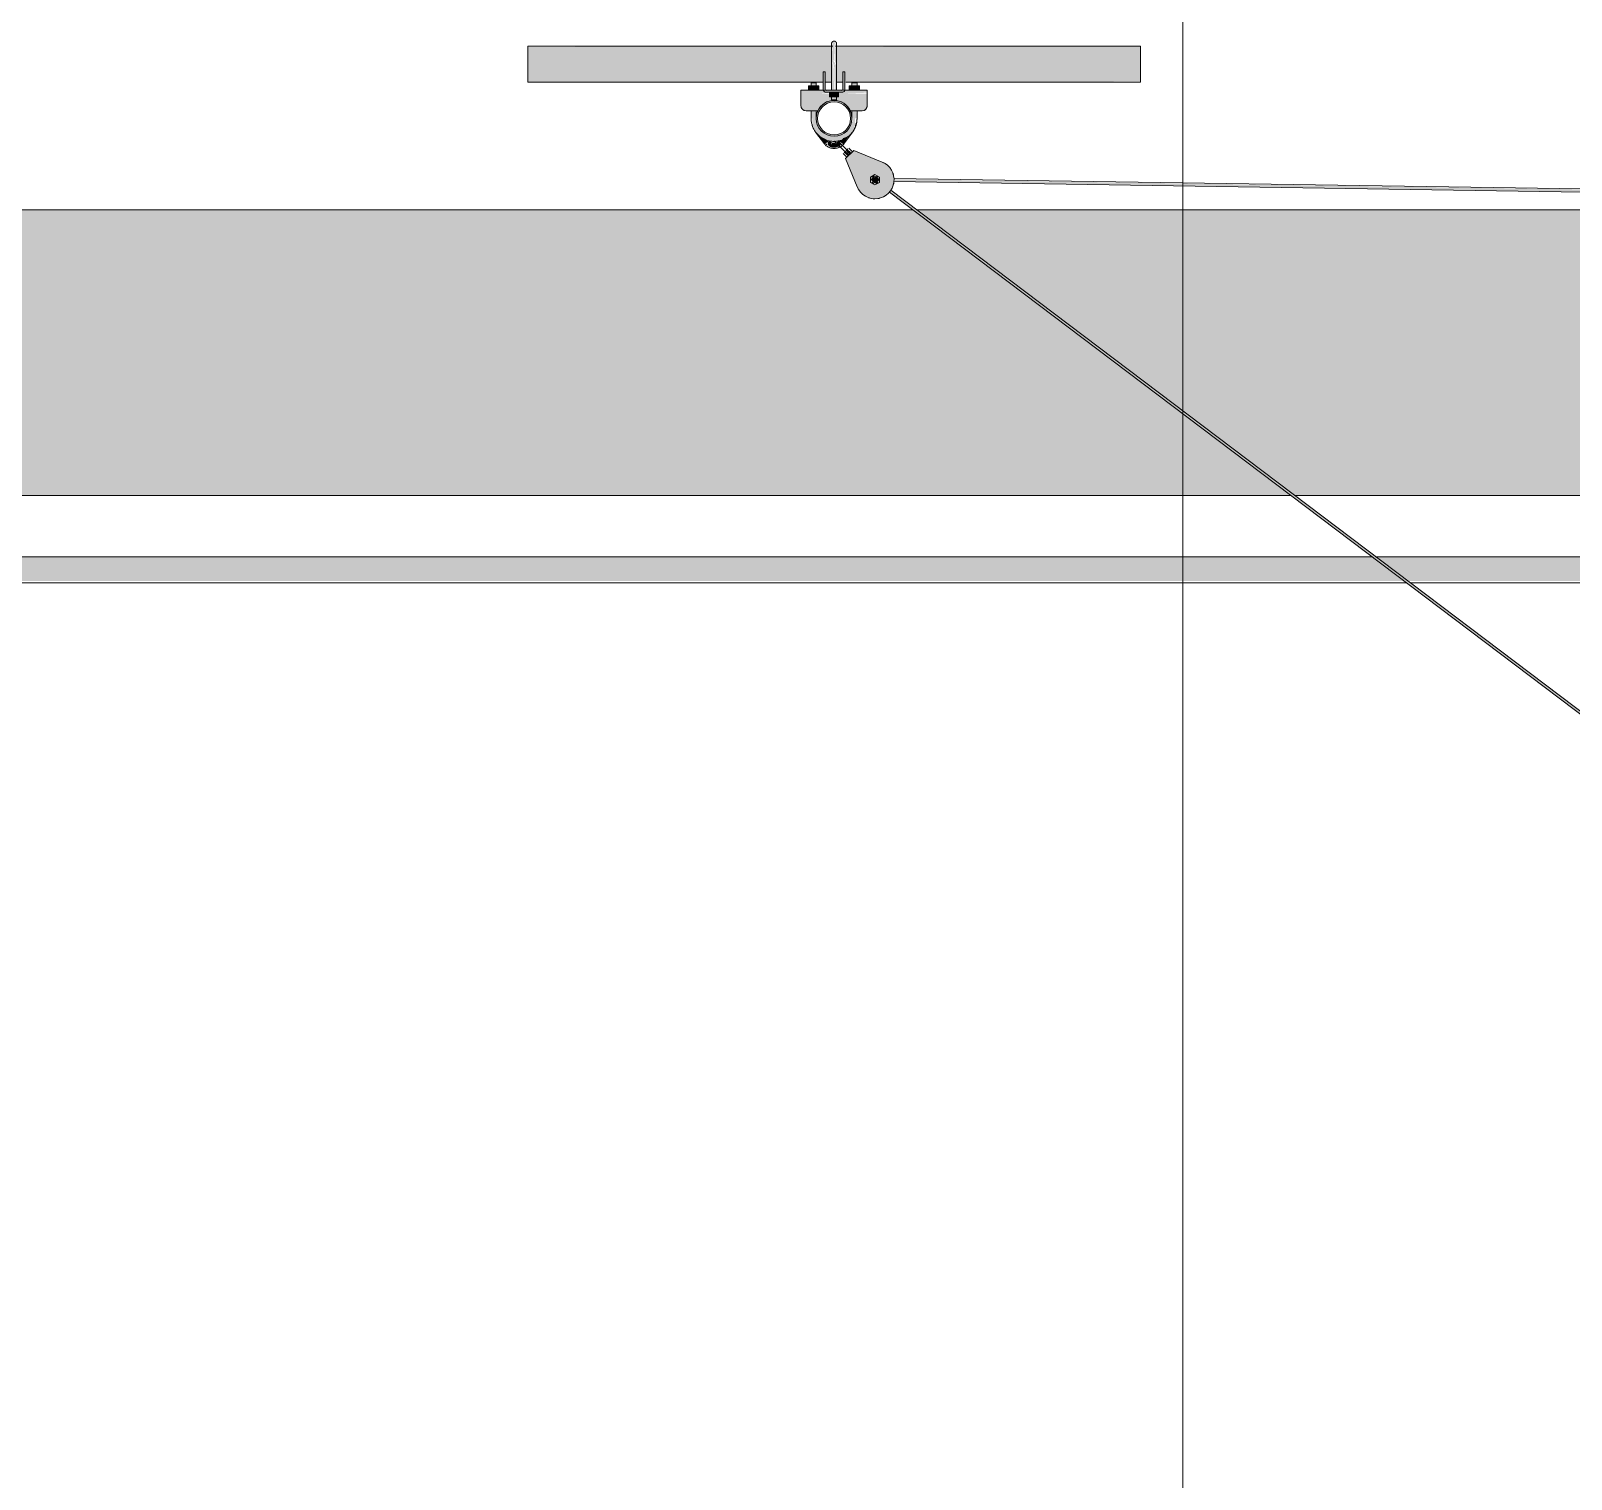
# Model space of a CAD drawing. Header units: inches. Extents: x -55396 to -733, y -290 to 853.
# Drawn here: x -16381.8 to -16230.9, y 153.7 to 295.5 of the extents above; entities that cross this region are included whole.
import ezdxf

# ---------------------------------------------------------------- set-up
doc = ezdxf.new("R2010")
doc.units = ezdxf.units.IN
doc.header["$MEASUREMENT"] = 0
for name, color, linetype, lineweight in [('G-ANNO-SYMB', 111, 'Continuous', 9), ('M-HVAC-DUCT', 70, 'Continuous', 9), ('Q-SPCQ', 91, 'Continuous', 9), ('S-BEAM', 12, 'Continuous', 9)]:
    doc.layers.add(name, color=color, linetype=linetype, lineweight=lineweight)

# ---------------------------------------------------------------- blocks, each defined once
blk = doc.blocks.new('Basketball_Backstop-Performance_Sports_Systems-3103-Ceiling_Hung - 27_-0_ to 27_-11 7_8_-706978-Section 1')
at = {"layer": 'Q-SPCQ'}
h = blk.add_hatch(color=256, dxfattribs=at)
h.paths.add_polyline_path([(22025.5, 292.25), (22025.68, 292.49), (22025.61, 292.56), (22025.55, 292.39)], flags=0)
h.paths.add_polyline_path([(22025.46, 292.25), (22025.68, 292.73), (22025.68, 294.44), (22025.52, 294.43), (22025.48, 294), (22025.5, 293.71), (22025.45, 292.84)], flags=0)
for points in [[(22025.89, 292.25), (22025.84, 294.23), (22025.68, 294.44), (22025.74, 292.59), (22025.85, 292.34)], [(22023.43, 289.69), (22023.43, 290.12), (22023.17, 290.12), (22023.17, 289.69)], [(22023.93, 289.69), (22023.93, 290.12), (22023.43, 290.12), (22023.43, 289.69)], [(22024.18, 289.69), (22024.18, 290.12), (22023.93, 290.12), (22023.93, 289.69)], [(22027.43, 289.69), (22027.43, 290.12), (22027.17, 290.12), (22027.17, 289.69)], [(22027.93, 289.69), (22027.93, 290.12), (22027.43, 290.12), (22027.43, 289.69)], [(22028.18, 289.69), (22028.18, 290.12), (22027.93, 290.12), (22027.93, 289.69)], [(22027.37, 287.69), (22028.68, 287.75), (22028.93, 288.19), (22028.93, 289.37), (22026.12, 289.37), (22026.12, 289.06), (22025.92, 289.06), (22025.85, 288.75), (22025.44, 288.75), (22025.44, 289.06), (22025.24, 289.06), (22025.24, 289.37), (22022.43, 289.37), (22022.43, 288.19), (22022.8, 287.7), (22022.93, 287.69), (22024.12, 287.75), (22024.53, 288.27), (22024.88, 288.51), (22025.26, 288.65), (22025.8, 288.7), (22026.18, 288.63), (22026.57, 288.45), (22026.92, 288.17), (22027.19, 287.81), (22027.27, 287.69)], [(22025.68, 289.06), (22025.68, 289.5), (22025.24, 289.5), (22025.24, 289.06)], [(22026.12, 289.06), (22026.12, 289.5), (22025.68, 289.5), (22025.68, 289.06)], [(22025.68, 284.74), (22026.18, 284.74), (22026.43, 284.88), (22026.63, 284.96), (22027.08, 285.18), (22027.7, 285.96), (22027.74, 286.94), (22027.55, 286.94), (22027.44, 286.5), (22027.35, 286.45), (22027.09, 285.92), (22026.69, 285.53), (22026.27, 285.3), (22025.88, 285.21), (22025.43, 285.22), (22024.93, 285.37), (22024.63, 285.56), (22024.27, 285.92), (22024.16, 286.06), (22024.11, 286.09), (22023.92, 286.94), (22023.85, 286.94), (22023.8, 286.94), (22023.55, 286.94), (22023.54, 286.45), (22023.65, 285.96), (22024.27, 285.18), (22025.18, 284.74), (22025.43, 284.74)], [(22024.74, 284.45), (22025.05, 284.8), (22024.25, 285.21), (22024.72, 284.49)], [(22026.62, 284.45), (22027.04, 285.16), (22026.67, 285.05), (22026.57, 285.01), (22026.34, 284.67), (22026.58, 284.48)], [(22027.02, 283.22), (22027.2, 283.41), (22026.81, 283.72), (22026.72, 283.52), (22026.9, 283.34)], [(22027.2, 283.41), (22027.34, 283.65), (22026.98, 283.9), (22026.85, 283.77)], [(22029.8, 280.72), (22029.89, 280.81), (22029.89, 281.06), (22029.68, 281.19), (22029.44, 280.97), (22029.5, 280.76)]]:
    blk.add_hatch(color=256, dxfattribs=at).paths.add_polyline_path(points, flags=0)
h = blk.add_hatch(color=256, dxfattribs=at)
h.paths.add_polyline_path([(22025.46, 292.25), (22025.5, 292.25), (22025.5, 292.34)], flags=0)
h.paths.add_polyline_path([(21995.68, 292.25), (22025.46, 292.25), (22025.44, 294), (21995.68, 293.94), (21995.68, 292.7)], flags=0)
h.paths.add_polyline_path([(22025.68, 292.25), (22025.8, 292.32), (22025.67, 292.48), (22025.55, 292.25), (22025.61, 292.25)], flags=0)
h.paths.add_polyline_path([(22025.92, 292.25), (22055.68, 292.25), (22055.68, 294), (22025.86, 293.94), (22025.9, 292.91), (22025.9, 292.25)], flags=0)
h = blk.add_hatch(color=256, dxfattribs=at)
h.paths.add_polyline_path([(22024.62, 290.5), (22024.62, 291), (22024.8, 291), (22024.8, 290.5), (22025.44, 290.56), (22025.44, 292.25), (21995.68, 292.25), (21995.68, 290.5), (22024.4, 290.5)], flags=0)
h.paths.add_polyline_path([(22025.92, 290.5), (22026.55, 290.56), (22026.55, 291), (22026.74, 291), (22026.82, 290.5), (22055.68, 290.56), (22055.68, 292.25), (22025.92, 292.25), (22025.92, 290.53)], flags=0)
h = blk.add_hatch(color=256, dxfattribs=at)
h.paths.add_polyline_path([(22025.61, 288.75), (22025.68, 288.75), (22025.61, 289.06), (22025.44, 289.06), (22025.5, 288.75), (22025.55, 288.75)], flags=0)
h.paths.add_polyline_path([(22025.5, 289.69), (22025.68, 289.69), (22025.61, 292.25), (22025.44, 292.25), (22025.47, 289.69)], flags=0)
h = blk.add_hatch(color=256, dxfattribs=at)
h.paths.add_polyline_path([(22025.74, 288.75), (22025.92, 288.75), (22025.85, 289.06), (22025.68, 289.06), (22025.68, 288.75)], flags=0)
h.paths.add_polyline_path([(22025.85, 289.69), (22025.92, 289.69), (22025.85, 292.25), (22025.68, 292.25), (22025.74, 289.69), (22025.84, 289.69)], flags=0)
h = blk.add_hatch(color=256, dxfattribs=at)
h.paths.add_polyline_path([(22026.82, 289.37), (22028.93, 289.46), (22028.93, 289.69), (22026.43, 289.63), (22026.43, 289.5), (22026.12, 289.42), (22026.12, 289.37)], flags=0)
h.paths.add_polyline_path([(22024.4, 289.37), (22025.24, 289.46), (22025.24, 289.5), (22024.93, 289.56), (22024.93, 289.69), (22022.43, 289.65), (22022.43, 289.37)], flags=0)
h = blk.add_hatch(color=256, dxfattribs=at)
h.paths.add_polyline_path([(22023.55, 286.94), (22023.92, 286.94), (22023.84, 287.69), (22023.44, 287.69), (22023.5, 286.94)], flags=0)
h.paths.add_polyline_path([(22023.68, 290.12), (22023.92, 290.13), (22023.85, 290.44), (22023.44, 290.44), (22023.5, 290.12), (22023.62, 290.12)], flags=0)
h = blk.add_hatch(color=256, dxfattribs=at)
h.paths.add_polyline_path([(22024.93, 289.5), (22026.43, 289.5), (22026.43, 289.69), (22024.93, 289.69)], flags=0)
h.paths.add_polyline_path([(22026.55, 289.81), (22026.74, 289.81), (22026.74, 291), (22026.55, 291), (22026.55, 290.13)], flags=0)
h.paths.add_polyline_path([(22024.8, 289.81), (22024.8, 291), (22024.62, 291), (22024.62, 289.81)], flags=0)
h = blk.add_hatch(color=256, dxfattribs=at)
h.paths.add_polyline_path([(22027.46, 286.94), (22027.92, 286.94), (22027.85, 287.69), (22027.44, 287.69), (22027.44, 286.94)], flags=0)
h.paths.add_polyline_path([(22027.68, 290.12), (22027.92, 290.12), (22027.85, 290.44), (22027.44, 290.44), (22027.51, 290.12), (22027.68, 290.12)], flags=0)
h = blk.add_hatch(color=256, dxfattribs=at)
h.paths.add_polyline_path([(22025.68, 285.19), (22026.13, 285.25), (22026.82, 285.63), (22026.92, 285.7), (22027.19, 286.06), (22027.37, 286.48), (22027.43, 286.94), (22027.37, 287.39), (22027.19, 287.81), (22026.82, 288.25), (22026.55, 288.45), (22026.13, 288.63), (22025.68, 288.69), (22025.22, 288.63), (22024.8, 288.45), (22024.4, 288.12), (22024.16, 287.81), (22023.99, 287.39), (22023.93, 286.94), (22023.99, 286.47), (22024.16, 286.06), (22024.44, 285.7), (22024.8, 285.42), (22025.22, 285.25)], flags=0)
h.paths.add_polyline_path([(22025.68, 285.31), (22025.26, 285.37), (22024.87, 285.53), (22024.53, 285.79), (22024.27, 286.12), (22024.11, 286.52), (22024.05, 286.94), (22024.11, 287.36), (22024.4, 287.92), (22024.53, 288.09), (22024.87, 288.34), (22025.26, 288.51), (22025.68, 288.56), (22026.1, 288.51), (22026.49, 288.34), (22026.83, 288.09), (22027.09, 287.75), (22027.25, 287.36), (22027.3, 286.94), (22027.23, 286.47), (22027.09, 286.12), (22026.82, 285.79), (22026.49, 285.53), (22026.1, 285.37)], flags=0)
h = blk.add_hatch(color=256, dxfattribs=at)
h.paths.add_polyline_path([(22024.16, 286.03), (22024.11, 286.19), (22024.14, 286.05)], flags=0)
h.paths.add_polyline_path([(22023.63, 286.07), (22023.54, 286.47), (22023.54, 286.23)], flags=0)
h = blk.add_hatch(color=256, dxfattribs=at)
h.paths.add_polyline_path([(22027.71, 286.04), (22027.81, 286.23), (22027.85, 286.47), (22027.76, 286.45), (22027.71, 286.04)], flags=0)
h.paths.add_polyline_path([(22027.44, 286.51), (22027.46, 286.55), (22027.44, 286.55)], flags=0)
h = blk.add_hatch(color=256, dxfattribs=at)
h.paths.add_polyline_path([(22025.68, 284.08), (22026.15, 284.18), (22026.33, 284.33), (22026.28, 284.72), (22026.2, 284.72), (22026.06, 284.64), (22025.88, 284.42), (22025.68, 284.53), (22025.47, 284.53), (22025.48, 284.37), (22025.17, 284.71), (22025.15, 284.64), (22025.06, 284.65), (22025.07, 284.34), (22025.29, 284.15), (22025.49, 284.11)], flags=0)
h.paths.add_polyline_path([(22024.91, 284.32), (22025.07, 284.34), (22024.85, 284.54)], flags=0)
h = blk.add_hatch(color=256, dxfattribs=at)
h.paths.add_polyline_path([(22029.77, 279.06), (22030.22, 279.14), (22030.64, 279.33), (22031, 279.61), (22031.29, 279.97), (22031.47, 280.4), (22031.55, 280.85), (22031.42, 281.58), (22031.37, 281.74), (22031.12, 282.13), (22030.79, 282.45), (22030.39, 282.67), (22027.6, 283.81), (22026.82, 282.97), (22028.17, 279.83), (22028.48, 279.49), (22029.18, 279.14), (22029.31, 279.1)], flags=0)
h.paths.add_polyline_path([(22029.68, 280.43), (22029.75, 280.67), (22029.6, 280.62), (22029.64, 280.51)], flags=0)
h.paths.add_polyline_path([(22029.24, 280.68), (22029.44, 280.79), (22029.36, 280.84), (22029.24, 280.69)], flags=0)
h.paths.add_polyline_path([(22029.24, 281.19), (22029.43, 281.06), (22029.43, 281.17), (22029.24, 281.19)], flags=0)
h.paths.add_polyline_path([(22029.68, 281.44), (22029.61, 281.21), (22029.76, 281.24), (22029.68, 281.43)], flags=0)
h.paths.add_polyline_path([(22030.12, 281.19), (22029.89, 281.11), (22030, 281.04), (22030.09, 281.16)], flags=0)
h.paths.add_polyline_path([(22030.12, 280.68), (22029.93, 280.81), (22029.94, 280.71), (22030.11, 280.69)], flags=0)
h.paths.add_polyline_path([(22029.68, 280.43), (22029.24, 280.72), (22029.26, 281.2), (22029.76, 281.39), (22030.12, 281.1), (22030.05, 280.65), (22029.69, 280.44)], flags=0)
h = blk.add_hatch(color=256, dxfattribs=at)
h.paths.add_polyline_path([(22030.12, 280.68), (22030.12, 281.19), (22029.93, 280.94)], flags=0)
h.paths.add_polyline_path([(22029.68, 280.43), (22030.12, 280.68), (22029.8, 280.72)], flags=0)
h.paths.add_polyline_path([(22029.24, 280.68), (22029.4, 280.97), (22029.24, 281.19)], flags=0)
h.paths.add_polyline_path([(22029.68, 280.43), (22029.5, 280.72), (22029.24, 280.68), (22029.57, 280.49)], flags=0)
h.paths.add_polyline_path([(22029.8, 281.15), (22030.12, 281.19), (22029.73, 281.32), (22029.79, 281.19)], flags=0)
h.paths.add_polyline_path([(22029.55, 281.15), (22029.68, 281.44), (22029.24, 281.19), (22029.5, 281.16)], flags=0)
h = blk.add_hatch(color=256, dxfattribs=at)
h.paths.add_polyline_path([(22171.31, 278.62), (22171.3, 278.93), (22031.55, 280.99), (22031.66, 280.75), (22171.3, 278.62)], flags=0)
h.paths.add_polyline_path([(22172.94, 278.63), (22172.98, 278.73), (22172.94, 278.63)], flags=0)
h.paths.add_polyline_path([(22029.93, 280.82), (22029.94, 281.04), (22029.89, 280.93), (22029.93, 280.82)], flags=0)
h = blk.add_hatch(color=256, dxfattribs=at)
h.paths.add_polyline_path([(22123.1, 210.18), (22123.22, 210.38), (22123.03, 210.25), (22123.1, 210.18)], flags=0)
h.paths.add_polyline_path([(22121.74, 211.2), (22121.86, 211.43), (22031.2, 279.86), (22031.09, 279.72), (22121.68, 211.25)], flags=0)
for p, q in [((22025.55, 294), (21995.68, 294)), ((21995.68, 292.25), (21995.68, 294)), ((22055.68, 294), (22025.81, 294)), ((22055.68, 294), (22055.68, 292.25)), ((21995.68, 290.5), (21995.68, 292.25)), ((22024.8, 291.5), (22024.62, 291.5)), ((22024.62, 291), (22024.62, 291.5)), ((22024.62, 291.5), (22024.62, 291.37)), ((22024.62, 291.5), (22024.8, 291.5)), ((22024.62, 291.35), (22024.62, 291)), ((22024.8, 291.37), (22024.8, 291.5)), ((22024.8, 291.5), (22024.8, 291)), ((22024.8, 291), (22024.8, 291.35)), ((22025.43, 292.25), (22025.43, 289.69)), ((22025.93, 289.69), (22025.93, 292.25)), ((22026.74, 291.5), (22026.55, 291.5)), ((22026.55, 291), (22026.55, 291.5)), ((22026.55, 291.5), (22026.55, 291.37)), ((22026.55, 291.5), (22026.74, 291.5)), ((22026.55, 291.35), (22026.55, 291)), ((22026.74, 291.37), (22026.74, 291.5)), ((22026.74, 291.5), (22026.74, 291)), ((22026.74, 291), (22026.74, 291.35)), ((22055.68, 292.25), (22055.68, 290.5)), ((21995.68, 290.5), (22024.62, 290.5)), ((22024.93, 289.69), (22022.43, 289.69)), ((22022.43, 289.37), (22022.43, 289.69)), ((22023.17, 290.12), (22023.43, 290.12)), ((22023.17, 289.69), (22023.17, 290.12)), ((22023.43, 290.44), (22023.43, 290.13)), ((22023.43, 290.44), (22023.44, 290.44)), ((22023.44, 290.44), (22023.43, 290.44)), ((22023.43, 290.44), (22023.43, 289.68)), ((22023.43, 290.44), (22023.93, 290.44)), ((22023.44, 290.44), (22023.43, 290.44)), ((22023.43, 290.44), (22023.43, 290.13)), ((22023.43, 290.44), (22023.44, 290.44)), ((22023.44, 290.44), (22023.43, 290.44)), ((22023.43, 290.12), (22023.93, 290.12)), ((22023.43, 290.12), (22023.43, 289.69)), ((22023.92, 290.44), (22023.93, 290.44)), ((22023.93, 290.44), (22023.92, 290.44)), ((22023.93, 290.44), (22023.92, 290.44)), ((22023.92, 290.44), (22023.93, 290.44)), ((22023.93, 290.44), (22023.92, 290.44)), ((22023.93, 290.13), (22023.93, 290.44)), ((22023.93, 289.68), (22023.93, 290.44)), ((22023.93, 290.13), (22023.93, 290.44)), ((22023.93, 290.12), (22024.18, 290.12)), ((22023.93, 290.12), (22023.93, 289.69)), ((22024.18, 290.12), (22024.18, 289.69)), ((22024.62, 291), (22024.62, 289.81)), ((22024.8, 289.81), (22024.8, 291)), ((22024.8, 290.5), (22025.46, 290.5)), ((22026.43, 289.69), (22024.93, 289.69)), ((22025.43, 290.5), (22025.43, 289.69)), ((22025.43, 290.5), (22025.43, 289.69)), ((22025.43, 290.5), (22025.43, 289.69)), ((22025.89, 290.5), (22026.55, 290.5)), ((22025.93, 289.69), (22025.93, 290.5)), ((22025.93, 289.69), (22025.93, 290.5)), ((22025.93, 289.69), (22025.93, 290.5)), ((22028.93, 289.69), (22026.43, 289.69)), ((22026.55, 289.81), (22026.55, 291)), ((22026.74, 291), (22026.74, 289.81)), ((22026.82, 290.5), (22055.68, 290.5)), ((22027.17, 290.12), (22027.43, 290.12)), ((22027.17, 290.12), (22027.17, 289.69)), ((22027.43, 290.44), (22027.43, 290.12)), ((22027.44, 290.44), (22027.43, 290.44)), ((22027.43, 290.44), (22027.44, 290.44)), ((22027.43, 290.44), (22027.43, 289.67)), ((22027.44, 290.44), (22027.43, 290.44)), ((22027.43, 290.44), (22027.93, 290.44)), ((22027.43, 290.44), (22027.43, 290.12)), ((22027.44, 290.44), (22027.43, 290.44)), ((22027.43, 290.44), (22027.44, 290.44)), ((22027.43, 290.12), (22027.93, 290.12)), ((22027.43, 290.12), (22027.43, 289.69)), ((22027.93, 290.44), (22027.92, 290.44)), ((22027.92, 290.44), (22027.93, 290.44)), ((22027.93, 290.44), (22027.92, 290.44)), ((22027.93, 290.44), (22027.92, 290.44)), ((22027.92, 290.44), (22027.93, 290.44)), ((22027.93, 290.12), (22027.93, 290.44)), ((22027.93, 289.67), (22027.93, 290.44)), ((22027.93, 290.12), (22027.93, 290.44)), ((22027.93, 290.12), (22028.18, 290.12)), ((22027.93, 290.12), (22027.93, 289.69)), ((22028.18, 289.69), (22028.18, 290.12)), ((22028.93, 289.69), (22028.93, 289.37)), ((22022.43, 289.37), (22022.43, 288.19)), ((22024.93, 289.5), (22026.43, 289.5)), ((22025.24, 289.5), (22025.24, 289.06)), ((22025.68, 289.06), (22025.24, 289.06)), ((22025.43, 289.5), (22025.43, 288.75)), ((22025.68, 288.75), (22025.44, 288.75)), ((22025.68, 289.06), (22025.68, 289.5)), ((22026.12, 289.06), (22025.68, 289.06)), ((22025.92, 288.75), (22025.68, 288.75)), ((22025.93, 288.75), (22025.93, 289.5)), ((22026.12, 289.5), (22026.12, 289.06)), ((22028.93, 288.19), (22028.93, 289.37)), ((22022.93, 287.69), (22024.08, 287.69)), ((22023.43, 287.69), (22023.43, 286.94)), ((22023.43, 287.69), (22023.43, 286.94)), ((22023.43, 287.69), (22023.43, 286.94)), ((22023.93, 286.94), (22023.93, 287.69)), ((22023.93, 286.94), (22023.93, 287.69)), ((22023.93, 286.94), (22023.93, 287.69)), ((22027.27, 287.69), (22028.43, 287.69)), ((22027.43, 287.69), (22027.43, 286.94)), ((22027.43, 287.69), (22027.43, 286.94)), ((22027.43, 287.69), (22027.43, 286.94)), ((22027.93, 286.94), (22027.93, 287.69)), ((22027.93, 286.94), (22027.93, 287.69)), ((22027.93, 286.94), (22027.93, 287.69)), ((22023.87, 285.6), (22024.73, 284.44)), ((22026.63, 284.44), (22027.49, 285.6)), ((22026.66, 283.58), (22026.85, 283.77)), ((22026.81, 283.01), (22027.6, 283.81)), ((22026.85, 283.77), (22027.04, 283.95)), ((22027.47, 283.68), (22027.11, 284.03)), ((22030.39, 282.67), (22027.6, 283.81)), ((22026.58, 283.5), (22026.94, 283.15)), ((22026.81, 283.01), (22027.94, 280.23)), ((22029.68, 281.44), (22029.24, 281.19)), ((22029.24, 281.19), (22029.24, 280.68)), ((22029.24, 280.68), (22029.68, 280.43)), ((22030.12, 281.19), (22029.68, 281.44)), ((22029.68, 280.43), (22030.12, 280.68)), ((22030.12, 280.68), (22030.12, 281.19)), ((22171.33, 278.93), (22031.53, 281.07)), ((22031.53, 280.75), (22171.31, 278.62)), ((22031.09, 279.72), (22121.75, 211.2)), ((22121.89, 211.41), (22031.24, 279.91))]:
    blk.add_line(p, q, dxfattribs=at)
at = {"layer": 'Q-SPCQ', "flags": 128}
for points in [[(22025.43, 294.25), (22025.43, 294.26), (22025.43, 294.27), (22025.43, 294.28), (22025.43, 294.29), (22025.43, 294.3), (22025.43, 294.31), (22025.44, 294.32), (22025.44, 294.33), (22025.44, 294.34), (22025.45, 294.35), (22025.45, 294.36), (22025.46, 294.37), (22025.46, 294.37), (22025.47, 294.38), (22025.47, 294.39), (22025.48, 294.4), (22025.48, 294.41), (22025.49, 294.41), (22025.5, 294.42), (22025.5, 294.43), (22025.51, 294.44), (22025.52, 294.44), (22025.53, 294.45), (22025.53, 294.45), (22025.54, 294.46), (22025.55, 294.47), (22025.56, 294.47), (22025.57, 294.48), (22025.58, 294.48), (22025.59, 294.48), (22025.6, 294.49), (22025.61, 294.49), (22025.62, 294.49), (22025.63, 294.49), (22025.64, 294.5), (22025.65, 294.5), (22025.66, 294.5), (22025.67, 294.5), (22025.68, 294.5), (22025.68, 294.5)], [(22025.43, 294.25), (22025.43, 294.26), (22025.43, 294.27), (22025.43, 294.28), (22025.43, 294.29), (22025.43, 294.3), (22025.43, 294.31), (22025.44, 294.32), (22025.44, 294.33), (22025.44, 294.34), (22025.45, 294.35), (22025.45, 294.36), (22025.46, 294.37), (22025.46, 294.37), (22025.47, 294.38), (22025.47, 294.39), (22025.48, 294.4), (22025.48, 294.41), (22025.49, 294.41)], [(22025.43, 294.01), (22025.43, 294.05), (22025.43, 294.08), (22025.43, 294.11), (22025.43, 294.14), (22025.43, 294.17), (22025.43, 294.19), (22025.43, 294.21), (22025.43, 294.22), (22025.43, 294.23), (22025.43, 294.24), (22025.43, 294.25), (22025.43, 294.25)], [(22025.43, 294.25), (22025.43, 294.25), (22025.43, 294.24), (22025.43, 294.24), (22025.43, 294.22), (22025.43, 294.21), (22025.43, 294.19), (22025.43, 294.17), (22025.43, 294.15), (22025.43, 294.12), (22025.43, 294.09), (22025.43, 294.06), (22025.43, 294.02), (22025.43, 293.99)], [(22025.43, 293.97), (22025.43, 294.01), (22025.43, 294.05), (22025.43, 294.08), (22025.43, 294.11), (22025.43, 294.14), (22025.43, 294.17), (22025.43, 294.19), (22025.43, 294.21), (22025.43, 294.22), (22025.43, 294.23), (22025.43, 294.24), (22025.43, 294.25), (22025.43, 294.25)], [(22025.43, 294.25), (22025.43, 294.25), (22025.43, 294.24), (22025.43, 294.24), (22025.43, 294.22), (22025.43, 294.21), (22025.43, 294.19), (22025.43, 294.17), (22025.43, 294.15), (22025.43, 294.12), (22025.43, 294.09), (22025.43, 294.06), (22025.43, 294.02), (22025.43, 293.99), (22025.43, 293.94), (22025.43, 293.9), (22025.43, 293.85), (22025.43, 293.81), (22025.43, 293.75), (22025.43, 293.7), (22025.43, 293.64), (22025.43, 293.58), (22025.43, 293.52), (22025.43, 293.46), (22025.43, 293.4), (22025.43, 293.33), (22025.43, 293.26), (22025.43, 293.19), (22025.43, 293.12), (22025.43, 293.05), (22025.43, 292.97), (22025.43, 292.9), (22025.43, 292.82), (22025.43, 292.75), (22025.43, 292.67), (22025.43, 292.59), (22025.43, 292.51), (22025.43, 292.43), (22025.43, 292.35), (22025.43, 292.27), (22025.43, 292.25)], [(22025.52, 294.44), (22025.53, 294.45), (22025.53, 294.45), (22025.54, 294.46), (22025.55, 294.47), (22025.56, 294.47), (22025.57, 294.48), (22025.58, 294.48), (22025.59, 294.48), (22025.6, 294.49), (22025.61, 294.49), (22025.62, 294.49), (22025.63, 294.49), (22025.64, 294.5), (22025.65, 294.5), (22025.66, 294.5), (22025.67, 294.5), (22025.68, 294.5), (22025.68, 294.5)], [(22025.68, 294.5), (22025.69, 294.5), (22025.7, 294.5), (22025.71, 294.5), (22025.72, 294.5), (22025.73, 294.5), (22025.74, 294.49), (22025.75, 294.49), (22025.76, 294.49), (22025.77, 294.48), (22025.78, 294.48), (22025.78, 294.48), (22025.79, 294.47), (22025.8, 294.47), (22025.81, 294.46), (22025.82, 294.46), (22025.83, 294.45), (22025.84, 294.44), (22025.84, 294.44), (22025.85, 294.43), (22025.86, 294.42), (22025.86, 294.42), (22025.87, 294.41), (22025.88, 294.4), (22025.88, 294.39), (22025.89, 294.39), (22025.89, 294.38), (22025.9, 294.37), (22025.9, 294.36), (22025.91, 294.35), (22025.91, 294.34), (22025.91, 294.33), (22025.92, 294.32), (22025.92, 294.31), (22025.92, 294.3), (22025.92, 294.29), (22025.93, 294.28), (22025.93, 294.27), (22025.93, 294.26), (22025.93, 294.25), (22025.93, 294.25)], [(22025.68, 294.5), (22025.69, 294.5), (22025.7, 294.5), (22025.71, 294.5), (22025.72, 294.5), (22025.73, 294.5), (22025.74, 294.49), (22025.75, 294.49), (22025.76, 294.49), (22025.77, 294.48), (22025.78, 294.48), (22025.78, 294.48), (22025.79, 294.47), (22025.8, 294.47), (22025.81, 294.46), (22025.82, 294.46), (22025.83, 294.45), (22025.84, 294.44), (22025.84, 294.44), (22025.85, 294.43), (22025.86, 294.42), (22025.86, 294.42), (22025.87, 294.41), (22025.88, 294.4), (22025.88, 294.39), (22025.89, 294.39), (22025.89, 294.38), (22025.9, 294.37), (22025.9, 294.36), (22025.91, 294.35), (22025.91, 294.34), (22025.91, 294.33), (22025.92, 294.32), (22025.92, 294.31), (22025.92, 294.3), (22025.92, 294.29), (22025.93, 294.28), (22025.93, 294.27), (22025.93, 294.26), (22025.93, 294.25), (22025.93, 294.25)], [(22025.93, 294.14), (22025.93, 294.17), (22025.93, 294.19), (22025.93, 294.21), (22025.93, 294.22), (22025.93, 294.23), (22025.93, 294.24), (22025.93, 294.25), (22025.93, 294.25)], [(22025.93, 294.25), (22025.93, 294.25), (22025.93, 294.24), (22025.93, 294.24), (22025.93, 294.22), (22025.93, 294.21), (22025.93, 294.19), (22025.93, 294.17), (22025.93, 294.15)], [(22025.93, 292.25), (22025.93, 292.33), (22025.93, 292.41), (22025.93, 292.49), (22025.93, 292.57), (22025.93, 292.65), (22025.93, 292.73), (22025.93, 292.8), (22025.93, 292.88), (22025.93, 292.95), (22025.93, 293.03), (22025.93, 293.1), (22025.93, 293.17), (22025.93, 293.24), (22025.93, 293.31), (22025.93, 293.38), (22025.93, 293.44), (22025.93, 293.51), (22025.93, 293.57), (22025.93, 293.63), (22025.93, 293.68), (22025.93, 293.74), (22025.93, 293.79), (22025.93, 293.84), (22025.93, 293.89), (22025.93, 293.93), (22025.93, 293.97), (22025.93, 294.01), (22025.93, 294.05), (22025.93, 294.08), (22025.93, 294.11), (22025.93, 294.14), (22025.93, 294.17), (22025.93, 294.19), (22025.93, 294.21), (22025.93, 294.22), (22025.93, 294.23), (22025.93, 294.24), (22025.93, 294.25), (22025.93, 294.25)], [(22025.93, 294.25), (22025.93, 294.25), (22025.93, 294.24), (22025.93, 294.24), (22025.93, 294.22), (22025.93, 294.21), (22025.93, 294.19), (22025.93, 294.17), (22025.93, 294.15), (22025.93, 294.12), (22025.93, 294.09), (22025.93, 294.06), (22025.93, 294.02), (22025.93, 293.99)], [(22023.43, 286.94), (22023.43, 286.85), (22023.44, 286.76), (22023.44, 286.67), (22023.46, 286.58), (22023.47, 286.49), (22023.49, 286.4), (22023.52, 286.32)], [(22023.43, 286.94), (22023.43, 286.85), (22023.44, 286.76), (22023.44, 286.67), (22023.46, 286.58), (22023.47, 286.49), (22023.49, 286.4), (22023.52, 286.32), (22023.54, 286.23), (22023.57, 286.14), (22023.61, 286.06), (22023.64, 285.98), (22023.68, 285.9), (22023.73, 285.82), (22023.77, 285.74), (22023.82, 285.67), (22023.87, 285.59), (22023.93, 285.52), (22023.99, 285.45), (22024.05, 285.39), (22024.11, 285.32), (22024.18, 285.26), (22024.24, 285.2), (22024.31, 285.15), (22024.39, 285.09), (22024.46, 285.04), (22024.54, 285), (22024.62, 284.95), (22024.7, 284.91), (22024.78, 284.87), (22024.86, 284.84), (22024.95, 284.81), (22025.03, 284.78), (22025.12, 284.76), (22025.21, 284.74), (22025.3, 284.72), (22025.38, 284.71), (22025.47, 284.7), (22025.56, 284.69), (22025.65, 284.69), (22025.74, 284.69), (22025.83, 284.69), (22025.92, 284.7), (22026.01, 284.71), (22026.1, 284.73), (22026.19, 284.75), (22026.28, 284.77), (22026.36, 284.79), (22026.45, 284.82), (22026.53, 284.86), (22026.61, 284.89), (22026.7, 284.93), (22026.77, 284.97), (22026.85, 285.02), (22026.93, 285.07), (22027, 285.12), (22027.07, 285.17), (22027.14, 285.23), (22027.21, 285.29), (22027.27, 285.35), (22027.34, 285.42), (22027.4, 285.49), (22027.45, 285.56), (22027.51, 285.63), (22027.56, 285.7), (22027.61, 285.78), (22027.65, 285.86), (22027.69, 285.94), (22027.73, 286.02), (22027.77, 286.1), (22027.8, 286.18), (22027.83, 286.27), (22027.85, 286.36), (22027.87, 286.44), (22027.89, 286.53), (22027.91, 286.62), (22027.92, 286.71), (22027.92, 286.8), (22027.93, 286.89), (22027.93, 286.94)], [(22023.43, 286.94), (22023.43, 286.85), (22023.44, 286.76), (22023.44, 286.67), (22023.46, 286.58), (22023.47, 286.49), (22023.49, 286.4), (22023.52, 286.32), (22023.54, 286.23), (22023.57, 286.14), (22023.61, 286.06)], [(22027.72, 285.99), (22027.75, 286.07), (22027.79, 286.15), (22027.82, 286.24), (22027.84, 286.32), (22027.87, 286.41), (22027.88, 286.5), (22027.9, 286.59), (22027.91, 286.68), (22027.92, 286.77), (22027.93, 286.86), (22027.93, 286.94)], [(22027.85, 286.36), (22027.87, 286.44), (22027.89, 286.53), (22027.91, 286.62), (22027.92, 286.71), (22027.92, 286.8), (22027.93, 286.89), (22027.93, 286.94)], [(22023.68, 285.9), (22023.73, 285.82), (22023.77, 285.74), (22023.82, 285.67), (22023.87, 285.59), (22023.93, 285.52)], [(22023.68, 285.9), (22023.73, 285.82), (22023.77, 285.74), (22023.82, 285.67), (22023.87, 285.6)], [(22027.4, 285.49), (22027.45, 285.56), (22027.51, 285.63), (22027.56, 285.7), (22027.61, 285.78), (22027.65, 285.86)], [(22027.49, 285.6), (22027.54, 285.67), (22027.59, 285.75), (22027.63, 285.83), (22027.68, 285.91)], [(22024.73, 284.44), (22024.76, 284.4), (22024.79, 284.37), (22024.83, 284.33), (22024.87, 284.3), (22024.91, 284.27), (22024.95, 284.24), (22024.99, 284.21), (22025.03, 284.18), (22025.07, 284.16), (22025.12, 284.13), (22025.16, 284.11), (22025.21, 284.09), (22025.25, 284.07), (22025.3, 284.06), (22025.35, 284.04), (22025.4, 284.03), (22025.45, 284.02), (22025.5, 284.01), (22025.55, 284.01), (22025.6, 284), (22025.65, 284), (22025.7, 284), (22025.75, 284), (22025.8, 284.01), (22025.85, 284.01), (22025.9, 284.02), (22025.94, 284.03), (22025.99, 284.04), (22026.04, 284.05), (22026.09, 284.07), (22026.14, 284.09), (22026.18, 284.11), (22026.23, 284.13), (22026.27, 284.15), (22026.31, 284.17), (22026.36, 284.2), (22026.4, 284.23), (22026.44, 284.26), (22026.48, 284.29), (22026.52, 284.32), (22026.55, 284.36), (22026.59, 284.39), (22026.62, 284.43), (22026.63, 284.44)], [(22026.24, 284.75), (22026.22, 284.73), (22026.2, 284.71), (22026.18, 284.69), (22026.15, 284.67), (22026.13, 284.65), (22026.1, 284.63), (22026.08, 284.62), (22026.05, 284.6), (22026.03, 284.59), (22026, 284.57), (22025.97, 284.56), (22025.95, 284.55), (22025.92, 284.54), (22025.89, 284.53), (22025.86, 284.52), (22025.83, 284.52), (22025.8, 284.51), (22025.77, 284.51), (22025.74, 284.5), (22025.71, 284.5), (22025.68, 284.5), (22025.65, 284.5), (22025.62, 284.5), (22025.59, 284.5), (22025.56, 284.51), (22025.53, 284.51), (22025.5, 284.52), (22025.47, 284.53), (22025.45, 284.54), (22025.42, 284.55), (22025.39, 284.56), (22025.36, 284.57), (22025.33, 284.58), (22025.31, 284.6), (22025.28, 284.61), (22025.26, 284.63), (22025.23, 284.65), (22025.21, 284.66), (22025.19, 284.68), (22025.16, 284.7), (22025.14, 284.72), (22025.12, 284.75), (22025.12, 284.75)], [(22025.21, 284.74), (22025.3, 284.72), (22025.38, 284.71), (22025.47, 284.7), (22025.56, 284.69), (22025.65, 284.69), (22025.74, 284.69), (22025.83, 284.69), (22025.92, 284.7), (22026.01, 284.71), (22026.1, 284.73), (22026.19, 284.75)], [(22025.79, 284.65), (22025.79, 284.65), (22025.78, 284.66), (22025.78, 284.66), (22025.78, 284.67), (22025.77, 284.67), (22025.77, 284.67), (22025.77, 284.68), (22025.77, 284.68), (22025.76, 284.69), (22025.76, 284.69), (22025.76, 284.7), (22025.76, 284.7), (22025.76, 284.71), (22025.76, 284.71), (22025.75, 284.72), (22025.75, 284.72), (22025.75, 284.73), (22025.75, 284.73), (22025.75, 284.74), (22025.75, 284.74)], [(22025.92, 284.51), (22025.91, 284.53), (22025.9, 284.54), (22025.88, 284.55), (22025.87, 284.57), (22025.86, 284.58), (22025.85, 284.59), (22025.84, 284.6), (22025.83, 284.61), (22025.82, 284.61), (22025.82, 284.62), (22025.81, 284.63), (22025.81, 284.63), (22025.8, 284.64), (22025.8, 284.64), (22025.79, 284.65), (22025.79, 284.65), (22025.79, 284.65), (22025.79, 284.65)], [(22025.79, 284.65), (22025.79, 284.65), (22025.79, 284.65), (22025.79, 284.65), (22025.8, 284.64), (22025.8, 284.64), (22025.8, 284.63), (22025.81, 284.63), (22025.82, 284.62), (22025.82, 284.62), (22025.83, 284.61), (22025.84, 284.6), (22025.85, 284.59), (22025.86, 284.58), (22025.87, 284.57), (22025.88, 284.56), (22025.89, 284.54), (22025.91, 284.53), (22025.92, 284.52), (22025.93, 284.5), (22025.95, 284.49), (22025.97, 284.47), (22025.98, 284.46), (22026, 284.44), (22026.01, 284.42), (22026.03, 284.41), (22026.05, 284.39), (22026.07, 284.37), (22026.09, 284.35), (22026.11, 284.33), (22026.13, 284.31), (22026.15, 284.29), (22026.17, 284.27), (22026.19, 284.25), (22026.21, 284.23), (22026.23, 284.21), (22026.25, 284.19), (22026.27, 284.17), (22026.29, 284.15), (22026.31, 284.13), (22026.32, 284.12)], [(22026.05, 284.75), (22026.06, 284.73), (22026.07, 284.72), (22026.08, 284.71), (22026.1, 284.69), (22026.11, 284.68)], [(22026.5, 284.3), (22026.47, 284.32), (22026.45, 284.34), (22026.43, 284.36), (22026.41, 284.38), (22026.39, 284.4), (22026.37, 284.42), (22026.35, 284.44), (22026.33, 284.46), (22026.31, 284.48), (22026.29, 284.5), (22026.27, 284.52), (22026.25, 284.54), (22026.23, 284.56), (22026.21, 284.58), (22026.2, 284.6), (22026.18, 284.61), (22026.16, 284.63), (22026.15, 284.65), (22026.13, 284.66), (22026.12, 284.68), (22026.1, 284.69), (22026.09, 284.71), (22026.07, 284.72), (22026.06, 284.73), (22026.05, 284.74)], [(22026.32, 284.12), (22026.3, 284.14), (22026.28, 284.16), (22026.26, 284.18), (22026.23, 284.2)], [(22026.32, 284.47), (22026.34, 284.45), (22026.36, 284.43), (22026.38, 284.41), (22026.41, 284.39), (22026.43, 284.37), (22026.45, 284.34), (22026.47, 284.32), (22026.49, 284.3), (22026.5, 284.3)], [(22026.32, 284.12), (22026.34, 284.1), (22026.36, 284.08), (22026.38, 284.06), (22026.4, 284.03), (22026.42, 284.01), (22026.45, 283.99), (22026.47, 283.97), (22026.49, 283.95), (22026.51, 283.93), (22026.53, 283.91), (22026.54, 283.89), (22026.56, 283.87), (22026.58, 283.86), (22026.6, 283.84), (22026.62, 283.82), (22026.64, 283.8), (22026.65, 283.79), (22026.67, 283.77), (22026.68, 283.75), (22026.7, 283.74), (22026.71, 283.72), (22026.73, 283.71), (22026.74, 283.7), (22026.75, 283.69), (22026.77, 283.67), (22026.78, 283.66), (22026.79, 283.65), (22026.8, 283.64), (22026.81, 283.63), (22026.81, 283.63), (22026.82, 283.62), (22026.83, 283.61), (22026.83, 283.61), (22026.84, 283.6), (22026.84, 283.6), (22026.84, 283.59), (22026.85, 283.59), (22026.85, 283.59), (22026.85, 283.59)], [(22026.74, 283.69), (22026.73, 283.71), (22026.72, 283.72), (22026.7, 283.74), (22026.69, 283.75), (22026.67, 283.77), (22026.66, 283.78), (22026.64, 283.8), (22026.62, 283.82), (22026.61, 283.83), (22026.59, 283.85), (22026.57, 283.87), (22026.55, 283.89), (22026.53, 283.91), (22026.51, 283.93), (22026.49, 283.95), (22026.47, 283.97), (22026.45, 283.99), (22026.43, 284.01), (22026.41, 284.03), (22026.39, 284.05), (22026.37, 284.07), (22026.35, 284.09), (22026.32, 284.11), (22026.32, 284.12)], [(22026.5, 284.3), (22026.52, 284.28), (22026.54, 284.25), (22026.56, 284.23), (22026.58, 284.21), (22026.6, 284.19), (22026.62, 284.17), (22026.64, 284.15), (22026.66, 284.13), (22026.68, 284.11), (22026.7, 284.09), (22026.72, 284.07), (22026.74, 284.05), (22026.76, 284.03), (22026.78, 284.01), (22026.8, 284), (22026.81, 283.98), (22026.83, 283.96), (22026.85, 283.95), (22026.86, 283.93), (22026.88, 283.92), (22026.89, 283.9), (22026.9, 283.89), (22026.92, 283.87)], [(22027.03, 283.77), (22027.03, 283.77), (22027.02, 283.77), (22027.02, 283.77), (22027.02, 283.77), (22027.02, 283.78), (22027.01, 283.78), (22027.01, 283.79), (22027, 283.79), (22026.99, 283.8), (22026.98, 283.81), (22026.98, 283.82), (22026.97, 283.83), (22026.96, 283.84), (22026.95, 283.85), (22026.93, 283.86), (22026.92, 283.87), (22026.91, 283.88), (22026.89, 283.9), (22026.88, 283.91), (22026.87, 283.93), (22026.85, 283.94), (22026.83, 283.96), (22026.82, 283.97), (22026.8, 283.99), (22026.78, 284.01), (22026.76, 284.03), (22026.75, 284.05), (22026.73, 284.07), (22026.71, 284.08), (22026.69, 284.1), (22026.67, 284.12), (22026.65, 284.14), (22026.63, 284.16), (22026.61, 284.19), (22026.59, 284.21), (22026.56, 284.23), (22026.54, 284.25), (22026.52, 284.27), (22026.5, 284.29), (22026.5, 284.3)], [(22026.82, 283.62), (22026.82, 283.62), (22026.81, 283.63), (22026.8, 283.64), (22026.79, 283.65), (22026.78, 283.66)], [(22026.85, 283.59), (22026.85, 283.59), (22026.85, 283.59), (22026.85, 283.59), (22026.84, 283.6), (22026.84, 283.6), (22026.83, 283.6), (22026.83, 283.61), (22026.82, 283.62)], [(22026.95, 283.84), (22026.96, 283.83), (22026.97, 283.82), (22026.98, 283.81), (22026.99, 283.8), (22027, 283.79), (22027, 283.79), (22027.01, 283.78), (22027.01, 283.78), (22027.02, 283.77), (22027.02, 283.77), (22027.02, 283.77), (22027.03, 283.77), (22027.03, 283.77)], [(22027.03, 283.77), (22027.03, 283.76), (22027.03, 283.76), (22027.04, 283.75), (22027.04, 283.75), (22027.04, 283.75), (22027.04, 283.74), (22027.05, 283.74), (22027.05, 283.73), (22027.05, 283.73), (22027.05, 283.72), (22027.06, 283.72), (22027.06, 283.72), (22027.06, 283.71), (22027.06, 283.71), (22027.06, 283.7), (22027.06, 283.7), (22027.06, 283.69), (22027.06, 283.69), (22027.06, 283.68), (22027.06, 283.68), (22027.06, 283.67), (22027.06, 283.67), (22027.06, 283.66), (22027.06, 283.66), (22027.06, 283.65), (22027.06, 283.65), (22027.06, 283.64), (22027.06, 283.64), (22027.05, 283.63), (22027.05, 283.63), (22027.05, 283.62), (22027.05, 283.62), (22027.05, 283.61), (22027.04, 283.61), (22027.04, 283.61), (22027.04, 283.6), (22027.03, 283.6), (22027.03, 283.59), (22027.03, 283.59), (22027.03, 283.59)], [(22027.03, 283.59), (22027.02, 283.59), (22027.02, 283.58), (22027.01, 283.58), (22027.01, 283.58), (22027.01, 283.57), (22027, 283.57), (22027, 283.57), (22026.99, 283.57), (22026.99, 283.56), (22026.98, 283.56), (22026.98, 283.56), (22026.98, 283.56), (22026.97, 283.56), (22026.97, 283.56), (22026.96, 283.55), (22026.96, 283.55), (22026.95, 283.55), (22026.95, 283.55), (22026.94, 283.55), (22026.94, 283.55), (22026.93, 283.55), (22026.93, 283.55), (22026.92, 283.55), (22026.92, 283.55), (22026.91, 283.56), (22026.91, 283.56), (22026.9, 283.56), (22026.9, 283.56), (22026.89, 283.56), (22026.89, 283.56), (22026.88, 283.57), (22026.88, 283.57), (22026.87, 283.57), (22026.87, 283.57), (22026.87, 283.58), (22026.86, 283.58), (22026.86, 283.58), (22026.85, 283.58), (22026.85, 283.59), (22026.85, 283.59)]]:
    blk.add_lwpolyline(points, dxfattribs=at)
at = {"layer": 'Q-SPCQ'}
for centre, radius, start, end in [((22024.93, 289.81), 0.312, 180, 210), ((22024.93, 289.81), 0.313, 180, 270), ((22024.93, 289.81), 0.125, 180, 270), ((22024.93, 289.81), 0.125, 180, 270), ((22026.43, 289.81), 0.125, 270, 0), ((22026.43, 289.81), 0.125, 270, 0), ((22026.43, 289.81), 0.312, 270, 0), ((22026.43, 289.81), 0.312, 330, 0), ((22022.93, 288.19), 0.5, 180, 240), ((22022.93, 288.19), 0.5, 180, 240), ((22022.93, 288.19), 0.5, 180, 270), ((22022.93, 288.19), 0.5, 180, 240), ((22022.93, 288.19), 0.5, 180, 240), ((22022.93, 288.19), 0.5, 180, 240), ((22025.68, 286.94), 1.75, 0, 180), ((22025.68, 286.94), 1.62, 0, 180), ((22025.68, 286.96), 1.75, 24.3958, 155.6042), ((22028.43, 288.19), 0.5, 270, 0), ((22028.43, 288.19), 0.5, 300, 0), ((22028.43, 288.19), 0.5, 300, 0), ((22028.43, 288.19), 0.5, 300, 0), ((22028.43, 288.19), 0.5, 300, 0), ((22028.43, 288.19), 0.5, 300, 0), ((22025.68, 286.94), 1.75, 180, 0), ((22025.68, 286.94), 1.62, 180, 0), ((22029.68, 280.94), 1.87, 202.1972, 67.8028), ((22029.68, 280.94), 1.87, 60, 63.6555), ((22029.68, 280.94), 1.88, 45, 49.0296), ((22029.68, 280.94), 0.281, 135, 165), ((22029.68, 280.94), 0.281, 195, 225), ((22029.68, 280.94), 0.25, 45, 225), ((22029.68, 280.94), 0.25, 171.4498, 180), ((22029.68, 280.94), 0.25, 171.4498, 195), ((22029.68, 280.94), 0.25, 180, 195), ((22029.68, 280.94), 0.25, 105, 150), ((22029.68, 280.94), 0.25, 120, 150), ((22029.68, 280.94), 0.25, 225, 45), ((22029.68, 280.94), 0.25, 240, 300), ((22029.68, 280.94), 0.281, 75, 105), ((22029.68, 280.94), 0.25, 255, 285), ((22029.68, 280.94), 0.281, 255, 285), ((22029.68, 280.94), 0.281, 15, 45), ((22029.68, 280.94), 0.281, 315, 345), ((22029.68, 280.94), 0.25, 0, 30), ((22029.68, 280.94), 0.25, 330, 0), ((22029.68, 280.94), 1.87, 30, 34.3763), ((22029.68, 280.94), 1.88, 15, 19.6774), ((22029.68, 280.94), 1.88, 345, 349.9261), ((22029.68, 280.94), 1.88, 0, 4.8942), ((22029.68, 280.94), 1.88, 206.3445, 210), ((22029.68, 280.94), 1.87, 220.9704, 225), ((22029.68, 280.94), 1.88, 235.6237, 240), ((22029.68, 280.94), 1.88, 250.3226, 253.6792), ((22029.68, 280.94), 1.88, 265.1058, 270), ((22029.68, 280.94), 1.88, 280.0739, 285), ((22029.68, 280.94), 1.87, 295.5966, 300), ((22029.68, 280.94), 1.87, 330, 334.4034)]:
    blk.add_arc(centre, radius, start, end, dxfattribs=at)
blk.add_open_spline([(22025.12, 284.75), (22025.12, 284.75), (22025.11, 284.74), (22025.07, 284.71), (22025.03, 284.68), (22025, 284.65), (22024.96, 284.63), (22024.91, 284.59), (22024.85, 284.54), (22024.78, 284.48), (22024.74, 284.45), (22024.73, 284.44), (22024.73, 284.44)], degree=3, knots=[-1, -1, -1, -1, -0.875, -0.75, -0.6875, -0.625, -0.5625, -0.5, -0.375, -0.25, -0.125, 0, 0, 0, 0], dxfattribs=at)
for points in [[(22024.73, 284.44), (22024.73, 284.44), (22024.73, 284.44), (22024.74, 284.45)], [(22025.1, 284.74), (22025.11, 284.75), (22025.12, 284.75), (22025.12, 284.75)], [(22026.25, 284.74), (22026.24, 284.75), (22026.24, 284.75), (22026.24, 284.75)], [(22026.24, 284.75), (22026.24, 284.75), (22026.25, 284.75), (22026.28, 284.72), (22026.33, 284.68), (22026.4, 284.62), (22026.47, 284.57), (22026.53, 284.52), (22026.59, 284.47), (22026.62, 284.45), (22026.63, 284.44), (22026.63, 284.44)], [(22026.63, 284.44), (22026.63, 284.44), (22026.63, 284.44), (22026.62, 284.45)]]:
    blk.add_open_spline(points, degree=3, dxfattribs=at)
blk = doc.blocks.new('Girt_Z - 10_D-1118713-Section 1')
at = {"layer": 'S-BEAM'}
h = blk.add_hatch(color=256, dxfattribs=at)
h.paths.add_polyline_path([(22081.48, 241.63), (22078.35, 244), (21871.55, 244), (21871.55, 241.63), (22065.56, 241.63)], flags=0)
h.paths.add_polyline_path([(21407.08, 241.63), (21622.3, 241.63), (21622.3, 244), (21389.05, 244), (21389.05, 241.63)], flags=0)
h.paths.add_polyline_path([(22365.74, 241.63), (22369.55, 241.63), (22369.55, 244), (22359.66, 243.95), (22359.66, 241.63)], flags=0)
h.paths.add_polyline_path([(21630.3, 241.63), (21680.15, 241.63), (21679.39, 244), (21630.3, 244), (21630.3, 242.51)], flags=0)
h.paths.add_polyline_path([(21683.42, 241.63), (21708.75, 241.63), (21708.75, 244), (21682.66, 244)], flags=0)
h.paths.add_polyline_path([(22314.2, 241.63), (22313.73, 244), (22308.05, 244), (22308.05, 241.63)], flags=0)
h.paths.add_polyline_path([(21715.37, 241.63), (21740.7, 241.63), (21741.45, 244), (21715.37, 244), (21715.37, 242.51)], flags=0)
h.paths.add_polyline_path([(21756.5, 241.63), (21863.55, 241.63), (21863.55, 244), (21744.72, 244), (21743.97, 241.63), (21756.36, 241.63)], flags=0)
h.paths.add_polyline_path([(22280.05, 241.63), (22280.05, 244), (22248.17, 244), (22246.94, 241.63), (22278.59, 241.63)], flags=0)
h.paths.add_polyline_path([(22244.82, 241.63), (22246.06, 244), (22185.08, 244), (22185.01, 241.63), (22239.86, 241.63)], flags=0)
h.paths.add_polyline_path([(22081.89, 241.63), (22104.8, 241.63), (22104.8, 244), (22078.76, 244)], flags=0)
h.paths.add_polyline_path([(22178.37, 241.63), (22178.37, 244), (22148.09, 244), (22146.37, 241.63), (22162.39, 241.63)], flags=0)
h.paths.add_polyline_path([(22112.8, 241.63), (22145.99, 241.63), (22147.71, 244), (22112.8, 244), (22112.8, 242.51)], flags=0)
for p, q in [((21871.55, 244), (22078.41, 244)), ((22078.7, 244), (22104.8, 244)), ((21871.55, 241.45), (22081.77, 241.45)), ((22082.11, 241.45), (22104.8, 241.45))]:
    blk.add_line(p, q, dxfattribs=at)

msp = doc.modelspace()

# ---------------------------------------------------------------- hatches: boundary and pattern name
at = {"layer": 'M-HVAC-DUCT', "lineweight": 5}
h = msp.add_hatch(color=256, dxfattribs=at)
h.paths.add_polyline_path([(-16048.72, 264), (-16048.43, 266.71), (-16047.76, 269.06), (-16046.61, 271.37), (-16045.05, 273.43), (-16043.15, 275.17), (-16040.95, 276.53), (-16038.54, 277.47), (-16036, 277.94), (-16062.89, 278), (-16070.18, 264), (-16049.16, 264)], flags=0)
h.paths.add_polyline_path([(-16072.29, 264), (-16065, 278), (-16142.72, 278), (-16143.12, 264), (-16108.28, 264)], flags=0)
h.paths.add_polyline_path([(-16150.41, 264), (-16150.41, 278), (-16153.92, 277.92), (-16154.08, 277.64), (-16154.66, 277.13), (-16155.44, 276.89), (-16155.92, 276.92), (-16156.34, 277.05), (-16156.58, 277.13), (-16166.13, 264), (-16156.7, 264)], flags=0)
h.paths.add_polyline_path([(-16166.52, 264), (-16156.81, 277.34), (-16157.13, 277.69), (-16157.4, 278), (-16295, 278), (-16276.47, 264), (-16185.12, 264)], flags=0)
h.paths.add_polyline_path([(-16276.89, 264), (-16295.41, 278), (-16573.21, 278), (-16577.67, 264), (-16299.02, 264)], flags=0)
h.paths.add_polyline_path([(-16580.94, 264), (-16576.48, 278), (-16613.4, 278), (-16613.4, 264), (-16611.82, 264)], flags=0)
h.paths.add_polyline_path([(-16620.03, 264), (-16620.03, 278), (-16656.95, 278), (-16652.48, 264), (-16621.5, 264)], flags=0)
h.paths.add_polyline_path([(-16655.76, 264), (-16660.24, 278), (-16938.07, 277.96), (-16956.55, 264), (-16661.02, 264)], flags=0)
h.paths.add_polyline_path([(-16956.96, 264), (-16938.44, 278), (-17076.16, 277.95), (-17076.31, 277.69), (-17076.62, 277.34), (-17066.92, 264), (-16960.42, 264)], flags=0)
h.paths.add_polyline_path([(-17067.31, 264), (-17076.91, 277.13), (-17077.7, 276.89), (-17078.11, 276.9), (-17078.47, 277), (-17078.9, 277.22), (-17079.25, 277.53), (-17079.51, 277.92), (-17079.65, 278), (-17083.03, 277.99), (-17083.03, 264), (-17076.62, 264)], flags=0)
h.paths.add_polyline_path([(-17090.54, 264), (-17090.31, 264), (-17090.79, 278), (-17136.84, 278), (-17136.84, 264), (-17090.79, 264)], flags=0)
h.paths.add_polyline_path([(-16030.72, 277.4), (-16030.72, 278), (-16033.42, 277.94), (-16030.81, 277.44)], flags=0)
h = msp.add_hatch(color=256, dxfattribs=at)
h.paths.add_polyline_path([(-16979.79, 250), (-16975.45, 250.03), (-16956.96, 264), (-17066.92, 264), (-17056.74, 250), (-16999.16, 250)], flags=0)
h.paths.add_polyline_path([(-16258.36, 250), (-16276.89, 264), (-16577.67, 264), (-16582.13, 250), (-16263.21, 250)], flags=0)
h.paths.add_polyline_path([(-16257.95, 250), (-16176.7, 250), (-16166.52, 264), (-16276.47, 264), (-16258.17, 250.17)], flags=0)
h.paths.add_polyline_path([(-17136.84, 250), (-17089.91, 250.01), (-17090.31, 264), (-17136.84, 264), (-17136.84, 250.21)], flags=0)
h.paths.add_polyline_path([(-16613.4, 250), (-16585.41, 250), (-16580.94, 264), (-16613.4, 264), (-16613.4, 250.1)], flags=0)
h.paths.add_polyline_path([(-16176.31, 250), (-16150.41, 250), (-16150.41, 264), (-16166.13, 264), (-16176.18, 250.18)], flags=0)
h.paths.add_polyline_path([(-16975.07, 250), (-16651.29, 250), (-16655.76, 264), (-16956.55, 264), (-16975.03, 250.03)], flags=0)
h.paths.add_polyline_path([(-16620.03, 250), (-16620.03, 264), (-16652.48, 264), (-16648.02, 250), (-16621.5, 250)], flags=0)
h.paths.add_polyline_path([(-17083.03, 250), (-17057.13, 250.02), (-17067.31, 264), (-17083.03, 264), (-17083.03, 250.01)], flags=0)
h.paths.add_polyline_path([(-16142.64, 250), (-16079.59, 250), (-16072.29, 264), (-16143.12, 264), (-16143.52, 250), (-16142.9, 250)], flags=0)
h.paths.add_polyline_path([(-16048.72, 250), (-16048.72, 264), (-16070.23, 263.91), (-16077.47, 250), (-16048.75, 250)], flags=0)

# ---------------------------------------------------------------- linework, layer by layer
at = {"layer": 'G-ANNO-SYMB'}
msp.add_line((-16268.94, 545.16), (-16268.94, -79.66), dxfattribs=at)
at = {"layer": 'M-HVAC-DUCT'}
for p, q in [((-16295.41, 278), (-16573.21, 278)), ((-16157.3, 278), (-16295.01, 278)), ((-16582.13, 250), (-16258.33, 250)), ((-16257.99, 250), (-16176.66, 250))]:
    msp.add_line(p, q, dxfattribs=at)

# ---------------------------------------------------------------- block references
at = {"layer": 'Q-SPCQ'}
msp.add_blockref('Basketball_Backstop-Performance_Sports_Systems-3103-Ceiling_Hung - 27_-0_ to 27_-11 7_8_-706978-Section 1', (-38328.77, 0), dxfattribs=at)
at = {"layer": 'S-BEAM'}
msp.add_blockref('Girt_Z - 10_D-1118713-Section 1', (-38328.77, 0), dxfattribs=at)

doc.saveas('drawing.dxf')
